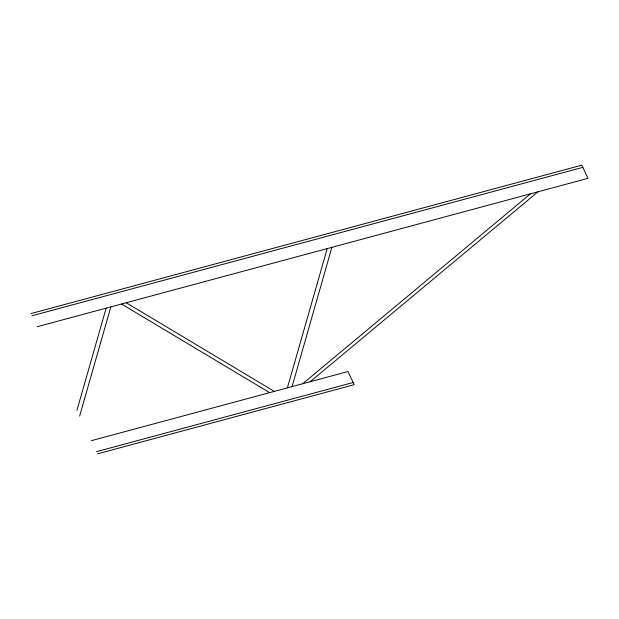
<?xml version="1.0" encoding="UTF-8"?>
<svg xmlns="http://www.w3.org/2000/svg" width="619" height="619" viewBox="0 0 619 619"><rect width="100%" height="100%" fill="white"/><g stroke="black" fill="none" stroke-linecap="round" stroke-linejoin="round"><path stroke-width="0.93" d="M76.926 410.358L106.151 308.154M79.627 416.053L110.847 306.892M287.386 387.865L327.219 248.59M292.083 386.596L331.908 247.329M302.699 383.734L530.46 193.824M310.212 381.714L537.973 191.805M30.95 313.585L581.806 165.165L588.05 178.311L37.194 326.731M31.995 315.775L582.843 167.354M91.333 440.689L347.979 371.539L354.223 384.685L97.578 453.835M96.533 451.646L353.186 382.496M126.214 302.745L274.318 391.386M121.517 304.014L269.621 392.647"/></g></svg>
